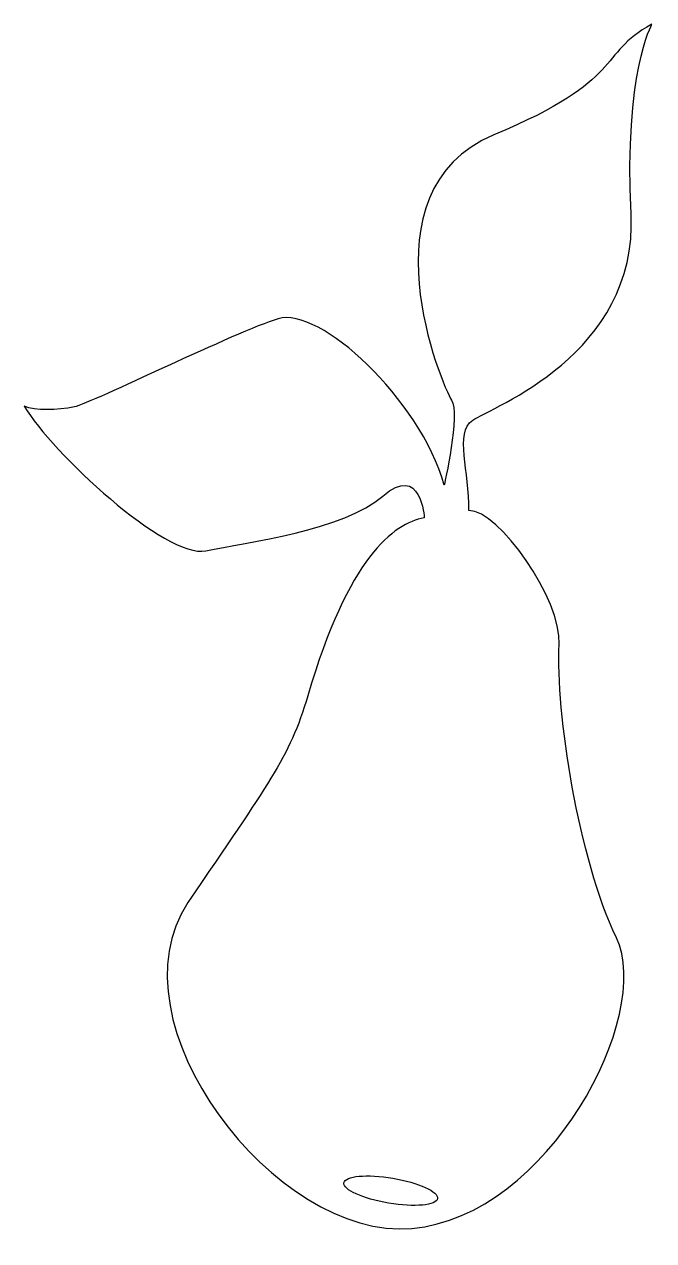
# Model space of a CAD drawing. Header units: centimetres. Extents: x -5 to 5.1, y -9.8 to 9.6.
import ezdxf

# ---------------------------------------------------------------- set-up
doc = ezdxf.new("R2010")
doc.units = ezdxf.units.CM
doc.header["$MEASUREMENT"] = 0
doc.layers.add('Camada 1', color=7, linetype='Continuous')

msp = doc.modelspace()

# ---------------------------------------------------------------- linework, layer by layer
at = {"layer": 'Camada 1'}
for points, knots in [([(0.71624, 2.08848), (0.10169, 1.55101), (-1.46985, 1.34458), (-2.11501, 1.21414), (-2.11501, 1.21414), (-2.76017, 1.0837), (-4.58241, 2.78555), (-5.02236, 3.52709), (-5.02236, 3.52709), (-4.85342, 3.45793), (-4.48832, 3.4602), (-4.22186, 3.51807), (-4.22186, 3.51807), (-3.9554, 3.57591), (-1.61741, 4.72804), (-0.95862, 4.92875), (-0.95862, 4.92875), (-0.29986, 5.12946), (1.31031, 3.65097), (1.69817, 2.26313), (1.69817, 2.26313), (1.69817, 2.26313), (1.95778, 3.41629), (1.81602, 3.62605), (1.81602, 3.62605), (1.67428, 3.83584), (0.34867, 6.97319), (2.49163, 7.87132), (2.49163, 7.87132), (4.63459, 8.76944), (4.12664, 9.15949), (5.02236, 9.64254), (5.02236, 9.64254), (5.02236, 9.64254), (4.57789, 8.85334), (4.69026, 6.60713), (4.69026, 6.60713), (4.8026, 4.36092), (2.44871, 3.50362), (2.15508, 3.30516), (2.15508, 3.30516), (1.86142, 3.10672), (2.10409, 2.4763), (2.09391, 1.85831), (2.09391, 1.85831), (2.57127, 1.87538), (3.581, 0.42276), (3.5397, -0.28124), (3.5397, -0.28124), (3.47628, -1.36294), (3.85625, -3.73384), (4.45384, -4.97998), (4.45384, -4.97998), (5.05145, -6.22611), (3.37236, -9.43839), (1.18282, -9.63469), (1.18282, -9.63469), (-1.00669, -9.83093), (-3.68276, -6.32287), (-2.40273, -4.41901), (-2.40273, -4.41901), (-1.12268, -2.51523), (-0.78131, -2.11806), (-0.48551, -1.1069), (-0.48551, -1.1069), (0.16068, 1.10195), (0.88749, 1.65413), (1.37848, 1.74147), (1.37848, 1.74147), (1.37844, 1.7415), (1.33079, 2.62598), (0.71624, 2.08848)], [0, 0, 0, 0, 0.05263158, 0.05263158, 0.05263158, 0.05263158, 0.10526316, 0.10526316, 0.10526316, 0.10526316, 0.15789474, 0.15789474, 0.15789474, 0.15789474, 0.21052632, 0.21052632, 0.21052632, 0.21052632, 0.26315789, 0.26315789, 0.26315789, 0.26315789, 0.31578947, 0.31578947, 0.31578947, 0.31578947, 0.36842105, 0.36842105, 0.36842105, 0.36842105, 0.42105263, 0.42105263, 0.42105263, 0.42105263, 0.47368421, 0.47368421, 0.47368421, 0.47368421, 0.52631579, 0.52631579, 0.52631579, 0.52631579, 0.57894737, 0.57894737, 0.57894737, 0.57894737, 0.63157895, 0.63157895, 0.63157895, 0.63157895, 0.68421053, 0.68421053, 0.68421053, 0.68421053, 0.73684211, 0.73684211, 0.73684211, 0.73684211, 0.78947368, 0.78947368, 0.78947368, 0.78947368, 0.84210526, 0.84210526, 0.84210526, 0.84210526, 0.89473684, 0.89473684, 0.89473684, 0.89473684, 1, 1, 1, 1]), ([(0.87645, -8.83083), (0.46283, -8.76103), (0.11247, -8.79389), (0.09384, -8.9042), (0.09384, -8.9042), (0.07521, -9.01445), (0.39544, -9.16048), (0.80904, -9.23022), (0.80904, -9.23022), (1.22266, -9.29999), (1.57305, -9.26713), (1.59165, -9.1568), (1.59165, -9.1568), (1.61027, -9.04654), (1.29004, -8.90057), (0.87645, -8.83083)], [0, 0, 0, 0, 0.2, 0.2, 0.2, 0.2, 0.4, 0.4, 0.4, 0.4, 0.6, 0.6, 0.6, 0.6, 1, 1, 1, 1])]:
    msp.add_open_spline(points, degree=3, knots=knots, dxfattribs=at)

doc.saveas('drawing.dxf')
